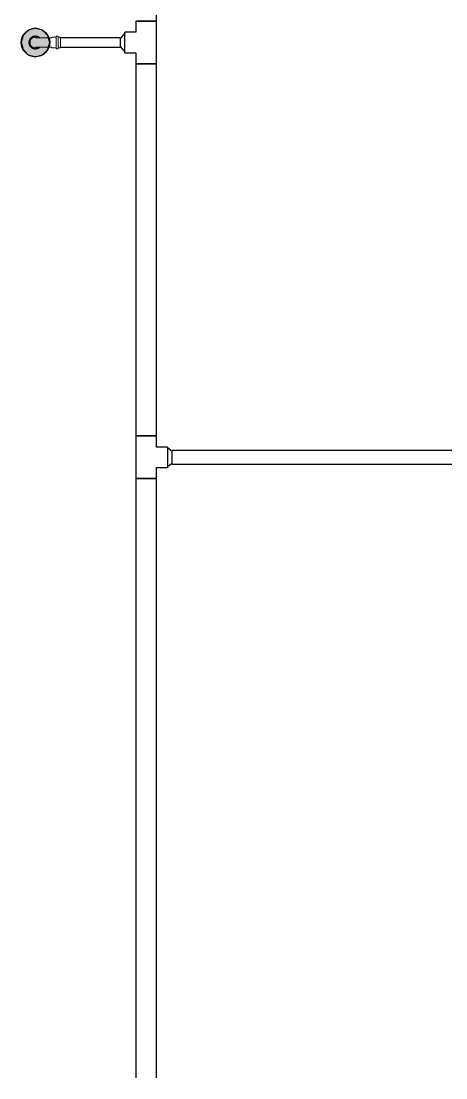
# Model space of a CAD drawing. Header units: inches. Extents: x -3327 to -1, y 8 to 1328.
# Drawn here: x -1898 to -1838.5, y 674.7 to 822.7 of the extents above; entities that cross this region are included whole.
import ezdxf

# ---------------------------------------------------------------- set-up
doc = ezdxf.new("R2010")
doc.units = ezdxf.units.IN
doc.header["$MEASUREMENT"] = 0
doc.layers.add('P-PIPE', color=3, linetype='Continuous', lineweight=9)
doc.layers.add('X - REF - FP', color=7, linetype='Continuous', true_color=0xb90000)

# ---------------------------------------------------------------- blocks, each defined once
blk = doc.blocks.new('Victaulic-VicPress316-Elbow 90-45deg Style P568_P571 - Standard-V2-SECOND LEVEL')
at = {"layer": 'P-PIPE'}
for p, q in [((-3203.81, 730.05), (-3203.81, 729.6)), ((-3203.7, 731.1), (-3203.7, 730.2)), ((-3202.39, 730.21), (-3202.39, 731.1)), ((-3202.28, 729.6), (-3202.28, 730.05)), ((-3203.05, 729.6), (-3203.81, 729.6)), ((-3203.81, 729.31), (-3203.81, 728.97)), ((-3203.05, 729.31), (-3203.81, 729.31)), ((-3203.81, 728.97), (-3203.05, 728.97)), ((-3202.28, 729.6), (-3203.05, 729.6)), ((-3202.28, 729.31), (-3203.05, 729.31)), ((-3203.05, 728.97), (-3202.28, 728.97)), ((-3202.28, 728.97), (-3202.28, 729.31))]:
    blk.add_line(p, q, dxfattribs=at)
at = {"layer": 'P-PIPE', "flags": 128}
for points in [[(-3203.05, 733.4), (-3203.08, 733.4), (-3203.12, 733.4), (-3203.16, 733.4), (-3203.19, 733.39), (-3203.23, 733.38), (-3203.26, 733.38), (-3203.3, 733.37), (-3203.33, 733.36), (-3203.37, 733.34), (-3203.4, 733.33), (-3203.43, 733.32), (-3203.47, 733.3), (-3203.5, 733.28), (-3203.53, 733.26), (-3203.56, 733.24), (-3203.59, 733.22), (-3203.62, 733.2), (-3203.65, 733.18), (-3203.67, 733.15), (-3203.7, 733.13), (-3203.73, 733.1), (-3203.75, 733.07), (-3203.77, 733.04), (-3203.79, 733.01), (-3203.81, 732.98), (-3203.83, 732.95), (-3203.85, 732.92), (-3203.87, 732.89), (-3203.88, 732.85), (-3203.9, 732.82), (-3203.91, 732.79), (-3203.92, 732.75), (-3203.93, 732.72), (-3203.94, 732.68), (-3203.94, 732.65), (-3203.95, 732.61), (-3203.95, 732.57), (-3203.96, 732.54), (-3203.96, 732.5), (-3203.96, 732.46), (-3203.96, 732.43), (-3203.95, 732.39), (-3203.95, 732.35), (-3203.94, 732.32), (-3203.93, 732.28), (-3203.93, 732.25), (-3203.91, 732.21), (-3203.9, 732.18), (-3203.89, 732.14), (-3203.88, 732.11), (-3203.86, 732.08), (-3203.84, 732.05), (-3203.82, 732.01), (-3203.8, 731.98), (-3203.78, 731.95), (-3203.76, 731.92), (-3203.74, 731.9), (-3203.71, 731.87)], [(-3203.05, 733.26), (-3203.08, 733.26), (-3203.11, 733.25), (-3203.14, 733.25), (-3203.17, 733.25), (-3203.2, 733.24), (-3203.23, 733.23), (-3203.26, 733.23), (-3203.29, 733.22), (-3203.32, 733.21), (-3203.34, 733.2), (-3203.37, 733.18), (-3203.4, 733.17), (-3203.43, 733.16), (-3203.45, 733.14), (-3203.48, 733.12), (-3203.5, 733.1), (-3203.53, 733.09), (-3203.55, 733.07), (-3203.57, 733.05), (-3203.6, 733.02), (-3203.62, 733), (-3203.64, 732.98), (-3203.66, 732.95), (-3203.67, 732.93), (-3203.69, 732.9), (-3203.71, 732.88), (-3203.72, 732.85), (-3203.74, 732.82), (-3203.75, 732.8), (-3203.76, 732.77), (-3203.77, 732.74), (-3203.78, 732.71), (-3203.79, 732.68), (-3203.8, 732.65), (-3203.8, 732.62), (-3203.81, 732.59), (-3203.81, 732.56), (-3203.81, 732.53), (-3203.81, 732.5), (-3203.81, 732.47), (-3203.81, 732.44), (-3203.81, 732.41), (-3203.8, 732.38), (-3203.8, 732.35), (-3203.79, 732.32), (-3203.78, 732.29), (-3203.78, 732.26), (-3203.77, 732.23), (-3203.76, 732.2), (-3203.74, 732.17), (-3203.73, 732.14), (-3203.72, 732.12), (-3203.7, 732.1)], [(-3202.39, 731.86), (-3202.37, 731.88), (-3202.34, 731.91), (-3202.32, 731.94), (-3202.3, 731.97), (-3202.28, 732), (-3202.26, 732.03), (-3202.24, 732.06), (-3202.23, 732.09), (-3202.21, 732.13), (-3202.2, 732.16), (-3202.18, 732.19), (-3202.17, 732.23), (-3202.16, 732.26), (-3202.15, 732.3), (-3202.15, 732.33), (-3202.14, 732.37), (-3202.14, 732.41), (-3202.14, 732.44), (-3202.13, 732.48), (-3202.13, 732.52), (-3202.14, 732.55), (-3202.14, 732.59), (-3202.14, 732.63), (-3202.15, 732.66), (-3202.16, 732.7), (-3202.17, 732.73), (-3202.18, 732.77), (-3202.19, 732.8), (-3202.2, 732.84), (-3202.22, 732.87), (-3202.23, 732.9), (-3202.25, 732.93), (-3202.27, 732.97), (-3202.29, 733), (-3202.31, 733.03), (-3202.33, 733.06), (-3202.35, 733.08), (-3202.38, 733.11), (-3202.4, 733.14), (-3202.43, 733.16), (-3202.46, 733.19), (-3202.49, 733.21), (-3202.51, 733.23), (-3202.55, 733.25), (-3202.58, 733.27), (-3202.61, 733.29), (-3202.64, 733.31), (-3202.67, 733.32), (-3202.71, 733.34), (-3202.74, 733.35), (-3202.78, 733.36), (-3202.81, 733.37), (-3202.85, 733.38), (-3202.88, 733.39), (-3202.92, 733.39), (-3202.95, 733.4), (-3202.99, 733.4), (-3203.03, 733.4), (-3203.05, 733.4)], [(-3202.39, 732.1), (-3202.37, 732.13), (-3202.36, 732.16), (-3202.34, 732.18), (-3202.33, 732.21), (-3202.32, 732.24), (-3202.31, 732.27), (-3202.3, 732.3), (-3202.3, 732.33), (-3202.29, 732.36), (-3202.29, 732.39), (-3202.28, 732.42), (-3202.28, 732.45), (-3202.28, 732.48), (-3202.28, 732.51), (-3202.28, 732.54), (-3202.28, 732.57), (-3202.29, 732.6), (-3202.29, 732.63), (-3202.3, 732.66), (-3202.31, 732.69), (-3202.32, 732.72), (-3202.33, 732.75), (-3202.34, 732.78), (-3202.35, 732.81), (-3202.36, 732.84), (-3202.38, 732.86), (-3202.39, 732.89), (-3202.41, 732.92), (-3202.43, 732.94), (-3202.44, 732.97), (-3202.46, 732.99), (-3202.48, 733.01), (-3202.51, 733.03), (-3202.53, 733.06), (-3202.55, 733.08), (-3202.58, 733.09), (-3202.6, 733.11), (-3202.62, 733.13), (-3202.65, 733.15), (-3202.68, 733.16), (-3202.7, 733.18), (-3202.73, 733.19), (-3202.76, 733.2), (-3202.79, 733.21), (-3202.82, 733.22), (-3202.85, 733.23), (-3202.88, 733.24), (-3202.91, 733.24), (-3202.94, 733.25), (-3202.97, 733.25), (-3203, 733.26), (-3203.03, 733.26), (-3203.05, 733.26)], [(-3203.7, 732.49), (-3203.7, 732.49), (-3203.7, 732.49), (-3203.7, 732.48), (-3203.7, 732.47), (-3203.7, 732.46), (-3203.7, 732.45), (-3203.7, 732.44), (-3203.7, 732.42), (-3203.7, 732.4), (-3203.7, 732.38), (-3203.7, 732.36), (-3203.7, 732.33), (-3203.7, 732.31), (-3203.7, 732.28), (-3203.7, 732.25), (-3203.7, 732.21), (-3203.7, 732.18), (-3203.7, 732.14), (-3203.7, 732.11), (-3203.7, 732.07), (-3203.7, 732.03), (-3203.7, 731.98), (-3203.7, 731.94), (-3203.7, 731.9), (-3203.7, 731.85), (-3203.7, 731.8), (-3203.7, 731.75), (-3203.7, 731.7), (-3203.7, 731.65), (-3203.7, 731.6), (-3203.7, 731.55), (-3203.7, 731.5), (-3203.7, 731.44), (-3203.7, 731.39), (-3203.7, 731.33), (-3203.7, 731.28), (-3203.7, 731.22), (-3203.7, 731.17), (-3203.7, 731.11), (-3203.7, 731.1)], [(-3202.39, 731.1), (-3202.39, 731.15), (-3202.39, 731.21), (-3202.39, 731.26), (-3202.39, 731.32), (-3202.39, 731.37), (-3202.39, 731.43), (-3202.39, 731.48), (-3202.39, 731.54), (-3202.39, 731.59), (-3202.39, 731.64), (-3202.39, 731.69), (-3202.39, 731.74), (-3202.39, 731.79), (-3202.39, 731.84), (-3202.39, 731.88), (-3202.39, 731.93), (-3202.39, 731.97), (-3202.39, 732.02), (-3202.39, 732.06), (-3202.39, 732.1), (-3202.39, 732.13), (-3202.39, 732.17), (-3202.39, 732.21), (-3202.39, 732.24), (-3202.39, 732.27), (-3202.39, 732.3), (-3202.39, 732.33), (-3202.39, 732.35), (-3202.39, 732.37), (-3202.39, 732.4), (-3202.39, 732.41), (-3202.39, 732.43), (-3202.39, 732.45), (-3202.39, 732.46), (-3202.39, 732.47), (-3202.39, 732.48), (-3202.39, 732.48), (-3202.39, 732.49), (-3202.39, 732.49), (-3202.39, 732.49)], [(-3203.81, 730.05), (-3203.81, 730.06), (-3203.81, 730.07), (-3203.81, 730.08), (-3203.81, 730.09), (-3203.81, 730.11), (-3203.8, 730.12), (-3203.8, 730.13), (-3203.8, 730.14), (-3203.8, 730.15), (-3203.79, 730.16), (-3203.79, 730.17), (-3203.78, 730.18), (-3203.78, 730.19), (-3203.77, 730.2), (-3203.76, 730.2), (-3203.76, 730.21), (-3203.75, 730.22), (-3203.74, 730.23), (-3203.74, 730.24), (-3203.73, 730.25), (-3203.72, 730.25), (-3203.71, 730.26), (-3203.71, 730.27), (-3203.7, 730.27)], [(-3202.39, 730.27), (-3202.38, 730.26), (-3202.37, 730.26), (-3202.36, 730.25), (-3202.36, 730.24), (-3202.35, 730.23), (-3202.34, 730.22), (-3202.33, 730.22), (-3202.33, 730.21), (-3202.32, 730.2), (-3202.32, 730.19), (-3202.31, 730.18), (-3202.31, 730.17), (-3202.3, 730.16), (-3202.3, 730.15), (-3202.29, 730.14), (-3202.29, 730.13), (-3202.29, 730.12), (-3202.29, 730.11), (-3202.28, 730.1), (-3202.28, 730.09), (-3202.28, 730.07), (-3202.28, 730.06), (-3202.28, 730.05), (-3202.28, 730.05)], [(-3203.81, 729.31), (-3203.82, 729.31), (-3203.82, 729.31), (-3203.83, 729.31), (-3203.84, 729.31), (-3203.84, 729.31), (-3203.85, 729.31), (-3203.85, 729.31), (-3203.86, 729.32), (-3203.86, 729.32), (-3203.87, 729.32), (-3203.87, 729.32), (-3203.88, 729.32), (-3203.88, 729.33), (-3203.89, 729.33), (-3203.89, 729.33), (-3203.9, 729.34), (-3203.9, 729.34), (-3203.91, 729.34), (-3203.91, 729.35), (-3203.92, 729.35), (-3203.92, 729.36), (-3203.92, 729.36), (-3203.93, 729.37), (-3203.93, 729.37), (-3203.93, 729.38), (-3203.94, 729.38), (-3203.94, 729.39), (-3203.94, 729.39), (-3203.95, 729.4), (-3203.95, 729.4), (-3203.95, 729.41), (-3203.95, 729.41), (-3203.95, 729.42), (-3203.95, 729.42), (-3203.96, 729.43), (-3203.96, 729.44), (-3203.96, 729.44), (-3203.96, 729.45), (-3203.96, 729.45), (-3203.96, 729.46), (-3203.96, 729.46), (-3203.96, 729.47), (-3203.96, 729.48), (-3203.96, 729.48), (-3203.95, 729.49), (-3203.95, 729.49), (-3203.95, 729.5), (-3203.95, 729.5), (-3203.95, 729.51), (-3203.94, 729.51), (-3203.94, 729.52), (-3203.94, 729.52), (-3203.94, 729.53), (-3203.93, 729.53), (-3203.93, 729.54), (-3203.93, 729.54), (-3203.92, 729.55), (-3203.92, 729.55), (-3203.92, 729.56), (-3203.91, 729.56), (-3203.91, 729.57), (-3203.9, 729.57), (-3203.9, 729.57), (-3203.89, 729.58), (-3203.89, 729.58), (-3203.88, 729.58), (-3203.88, 729.58), (-3203.87, 729.59), (-3203.87, 729.59), (-3203.86, 729.59), (-3203.86, 729.59), (-3203.85, 729.59), (-3203.84, 729.6), (-3203.84, 729.6), (-3203.83, 729.6), (-3203.83, 729.6), (-3203.82, 729.6), (-3203.82, 729.6), (-3203.81, 729.6)], [(-3203.05, 729.6), (-3203.08, 729.6), (-3203.11, 729.6), (-3203.14, 729.6), (-3203.17, 729.6), (-3203.2, 729.6), (-3203.23, 729.6), (-3203.26, 729.6), (-3203.29, 729.6), (-3203.32, 729.6), (-3203.34, 729.6), (-3203.37, 729.6), (-3203.4, 729.6), (-3203.43, 729.6), (-3203.45, 729.6), (-3203.48, 729.6), (-3203.5, 729.6), (-3203.53, 729.6), (-3203.55, 729.6), (-3203.57, 729.6), (-3203.6, 729.6), (-3203.62, 729.6), (-3203.64, 729.6), (-3203.66, 729.6), (-3203.67, 729.6), (-3203.69, 729.6), (-3203.71, 729.6), (-3203.72, 729.6), (-3203.74, 729.6), (-3203.75, 729.6), (-3203.76, 729.6), (-3203.77, 729.6), (-3203.78, 729.6), (-3203.79, 729.6), (-3203.8, 729.6), (-3203.8, 729.6), (-3203.81, 729.6), (-3203.81, 729.6), (-3203.81, 729.6), (-3203.81, 729.6), (-3203.81, 729.6)], [(-3203.81, 729.6), (-3203.81, 729.6), (-3203.81, 729.6), (-3203.81, 729.6), (-3203.8, 729.6), (-3203.8, 729.6), (-3203.79, 729.6), (-3203.78, 729.6), (-3203.77, 729.6)], [(-3203.77, 729.31), (-3203.78, 729.31), (-3203.79, 729.31), (-3203.8, 729.31), (-3203.8, 729.31), (-3203.81, 729.31), (-3203.81, 729.31), (-3203.81, 729.31), (-3203.81, 729.31), (-3203.81, 729.31)], [(-3203.81, 729.31), (-3203.81, 729.31), (-3203.81, 729.31), (-3203.81, 729.31), (-3203.8, 729.31), (-3203.8, 729.31), (-3203.79, 729.31), (-3203.78, 729.31), (-3203.77, 729.31), (-3203.76, 729.31), (-3203.75, 729.31), (-3203.74, 729.31), (-3203.73, 729.31), (-3203.71, 729.31), (-3203.7, 729.31), (-3203.68, 729.31), (-3203.66, 729.31), (-3203.64, 729.31), (-3203.62, 729.31), (-3203.6, 729.31), (-3203.58, 729.31), (-3203.56, 729.31), (-3203.53, 729.31), (-3203.51, 729.31), (-3203.49, 729.31), (-3203.46, 729.31), (-3203.43, 729.31), (-3203.41, 729.31), (-3203.38, 729.31), (-3203.35, 729.31), (-3203.32, 729.31), (-3203.29, 729.31), (-3203.27, 729.31), (-3203.24, 729.31), (-3203.21, 729.31), (-3203.18, 729.31), (-3203.15, 729.31), (-3203.12, 729.31), (-3203.08, 729.31), (-3203.05, 729.31), (-3203.05, 729.31)], [(-3202.28, 729.6), (-3202.28, 729.6), (-3202.28, 729.6), (-3202.29, 729.6), (-3202.29, 729.6), (-3202.29, 729.6), (-3202.3, 729.6), (-3202.31, 729.6), (-3202.32, 729.6), (-3202.33, 729.6), (-3202.34, 729.6), (-3202.35, 729.6), (-3202.37, 729.6), (-3202.38, 729.6), (-3202.4, 729.6), (-3202.41, 729.6), (-3202.43, 729.6), (-3202.45, 729.6), (-3202.47, 729.6), (-3202.49, 729.6), (-3202.51, 729.6), (-3202.53, 729.6), (-3202.56, 729.6), (-3202.58, 729.6), (-3202.61, 729.6), (-3202.63, 729.6), (-3202.66, 729.6), (-3202.68, 729.6), (-3202.71, 729.6), (-3202.74, 729.6), (-3202.77, 729.6), (-3202.8, 729.6), (-3202.83, 729.6), (-3202.86, 729.6), (-3202.89, 729.6), (-3202.92, 729.6), (-3202.95, 729.6), (-3202.98, 729.6), (-3203.01, 729.6), (-3203.04, 729.6), (-3203.05, 729.6)], [(-3203.05, 729.31), (-3203.02, 729.31), (-3202.98, 729.31), (-3202.95, 729.31), (-3202.92, 729.31), (-3202.89, 729.31), (-3202.86, 729.31), (-3202.83, 729.31), (-3202.8, 729.31), (-3202.78, 729.31), (-3202.75, 729.31), (-3202.72, 729.31), (-3202.69, 729.31), (-3202.67, 729.31), (-3202.64, 729.31), (-3202.61, 729.31), (-3202.59, 729.31), (-3202.56, 729.31), (-3202.54, 729.31), (-3202.52, 729.31), (-3202.5, 729.31), (-3202.48, 729.31), (-3202.46, 729.31), (-3202.44, 729.31), (-3202.42, 729.31), (-3202.4, 729.31), (-3202.39, 729.31), (-3202.37, 729.31), (-3202.36, 729.31), (-3202.34, 729.31), (-3202.33, 729.31), (-3202.32, 729.31), (-3202.31, 729.31), (-3202.3, 729.31), (-3202.3, 729.31), (-3202.29, 729.31), (-3202.29, 729.31), (-3202.28, 729.31), (-3202.28, 729.31), (-3202.28, 729.31), (-3202.28, 729.31)], [(-3202.32, 729.6), (-3202.31, 729.6), (-3202.3, 729.6), (-3202.3, 729.6), (-3202.29, 729.6), (-3202.29, 729.6), (-3202.28, 729.6), (-3202.28, 729.6), (-3202.28, 729.6), (-3202.28, 729.6)], [(-3202.28, 729.31), (-3202.28, 729.31), (-3202.28, 729.31), (-3202.29, 729.31), (-3202.29, 729.31), (-3202.29, 729.31), (-3202.3, 729.31), (-3202.31, 729.31), (-3202.32, 729.31)], [(-3202.28, 729.6), (-3202.27, 729.6), (-3202.27, 729.6), (-3202.26, 729.6), (-3202.26, 729.6), (-3202.25, 729.6), (-3202.24, 729.6), (-3202.24, 729.59), (-3202.23, 729.59), (-3202.23, 729.59), (-3202.22, 729.59), (-3202.22, 729.59), (-3202.21, 729.58), (-3202.21, 729.58), (-3202.2, 729.58), (-3202.2, 729.57), (-3202.19, 729.57), (-3202.19, 729.57), (-3202.18, 729.56), (-3202.18, 729.56), (-3202.18, 729.56), (-3202.17, 729.55), (-3202.17, 729.55), (-3202.16, 729.54), (-3202.16, 729.54), (-3202.16, 729.53), (-3202.15, 729.53), (-3202.15, 729.52), (-3202.15, 729.52), (-3202.15, 729.51), (-3202.14, 729.51), (-3202.14, 729.5), (-3202.14, 729.5), (-3202.14, 729.49), (-3202.14, 729.48), (-3202.14, 729.48), (-3202.14, 729.47), (-3202.13, 729.47), (-3202.13, 729.46), (-3202.13, 729.46), (-3202.13, 729.45), (-3202.13, 729.44), (-3202.13, 729.44), (-3202.14, 729.43), (-3202.14, 729.43), (-3202.14, 729.42), (-3202.14, 729.42), (-3202.14, 729.41), (-3202.14, 729.4), (-3202.14, 729.4), (-3202.15, 729.39), (-3202.15, 729.39), (-3202.15, 729.38), (-3202.16, 729.38), (-3202.16, 729.37), (-3202.16, 729.37), (-3202.17, 729.36), (-3202.17, 729.36), (-3202.17, 729.35), (-3202.18, 729.35), (-3202.18, 729.35), (-3202.19, 729.34), (-3202.19, 729.34), (-3202.19, 729.34), (-3202.2, 729.33), (-3202.2, 729.33), (-3202.21, 729.33), (-3202.21, 729.32), (-3202.22, 729.32), (-3202.23, 729.32), (-3202.23, 729.32), (-3202.24, 729.32), (-3202.24, 729.31), (-3202.25, 729.31), (-3202.25, 729.31), (-3202.26, 729.31), (-3202.26, 729.31), (-3202.27, 729.31), (-3202.28, 729.31), (-3202.28, 729.31)]]:
    blk.add_lwpolyline(points, dxfattribs=at)

msp = doc.modelspace()

# ---------------------------------------------------------------- hatches: boundary and pattern name
at = {"layer": 'X - REF - FP'}
msp.add_hatch(color=256, dxfattribs=at).paths.add_polyline_path([(-1896, 817.74), (-1895, 818.01), (-1894.27, 818.74), (-1894, 819.74), (-1894.27, 820.74), (-1895, 821.47), (-1896, 821.74), (-1897, 821.47), (-1897.73, 820.74), (-1898, 819.74), (-1897.73, 818.74), (-1897, 818.01)], flags=0)
h = msp.add_hatch(color=256, dxfattribs=at)
edge = h.paths.add_edge_path(flags=0)
edge.add_arc((-1896, 819.74), 2, 0, 360)

# ---------------------------------------------------------------- linework, layer by layer
for p, q in [((-1879.06, 822.73), (-1879.06, 848.18)), ((-1897, 821.47), (-1897.73, 820.74)), ((-1896, 821.74), (-1897, 821.47)), ((-1895, 821.47), (-1896, 821.74)), ((-1894.27, 820.74), (-1895, 821.47)), ((-1881.94, 822.73), (-1881.94, 821.18)), ((-1881.22, 822.73), (-1881.94, 822.73)), ((-1881.89, 822.73), (-1881.75, 822.73)), ((-1881.74, 822.73), (-1881.52, 822.73)), ((-1881.52, 822.73), (-1881.22, 822.73)), ((-1881.22, 822.73), (-1880.87, 822.73)), ((-1879.06, 822.73), (-1881.22, 822.73)), ((-1880.87, 822.73), (-1880.13, 822.73)), ((-1880.13, 822.73), (-1879.78, 822.73)), ((-1879.78, 822.73), (-1879.48, 822.73)), ((-1879.48, 822.73), (-1879.26, 822.73)), ((-1879.25, 822.73), (-1879.11, 822.73)), ((-1879.06, 816.75), (-1879.06, 822.73)), ((-1897.73, 820.74), (-1898, 819.74)), ((-1894, 819.74), (-1894.27, 820.74)), ((-1884.15, 820.4), (-1892.48, 820.4)), ((-1883.49, 821.06), (-1884.15, 820.31)), ((-1884.15, 820.4), (-1884.15, 819.09)), ((-1881.94, 821.18), (-1883.49, 821.18)), ((-1883.49, 818.31), (-1883.49, 821.18)), ((-1898, 819.74), (-1897.73, 818.74)), ((-1897.73, 818.74), (-1897, 818.01)), ((-1895, 818.01), (-1894.27, 818.74)), ((-1894.27, 818.74), (-1894, 819.74)), ((-1892.48, 819.09), (-1884.15, 819.09)), ((-1884.15, 819.18), (-1883.49, 818.43)), ((-1897, 818.01), (-1896, 817.74)), ((-1896, 817.74), (-1895, 818.01)), ((-1883.49, 818.31), (-1881.94, 818.31)), ((-1881.94, 818.31), (-1881.94, 816.75)), ((-1881.94, 816.75), (-1881.94, 764.65)), ((-1881.94, 816.75), (-1881.22, 816.75)), ((-1881.75, 816.75), (-1881.89, 816.75)), ((-1881.52, 816.75), (-1881.74, 816.75)), ((-1881.22, 816.75), (-1881.52, 816.75)), ((-1881.22, 816.75), (-1879.06, 816.75)), ((-1880.87, 816.75), (-1881.22, 816.75)), ((-1880.13, 816.75), (-1880.87, 816.75)), ((-1879.78, 816.75), (-1880.13, 816.75)), ((-1879.48, 816.75), (-1879.78, 816.75)), ((-1879.26, 816.75), (-1879.48, 816.75)), ((-1879.11, 816.75), (-1879.25, 816.75)), ((-1879.06, 764.65), (-1879.06, 816.75)), ((-1881.94, 764.65), (-1881.94, 758.66)), ((-1879.78, 764.65), (-1881.94, 764.65)), ((-1881.89, 764.65), (-1881.75, 764.65)), ((-1881.74, 764.65), (-1881.52, 764.65)), ((-1881.52, 764.65), (-1881.22, 764.65)), ((-1881.22, 764.65), (-1880.87, 764.65)), ((-1880.87, 764.65), (-1880.13, 764.65)), ((-1880.13, 764.65), (-1879.78, 764.65)), ((-1879.78, 764.65), (-1879.48, 764.65)), ((-1879.06, 764.65), (-1879.78, 764.65)), ((-1879.48, 764.65), (-1879.26, 764.65)), ((-1879.25, 764.65), (-1879.11, 764.65)), ((-1879.06, 763.09), (-1879.06, 764.65)), ((-1877.51, 763.09), (-1879.06, 763.09)), ((-1877.51, 763.09), (-1877.51, 760.22)), ((-1876.85, 762.47), (-1877.51, 762.97)), ((-1831.11, 762.6), (-1876.85, 762.6)), ((-1876.85, 760.7), (-1876.85, 762.6)), ((-1877.51, 760.34), (-1876.85, 760.84)), ((-1879.06, 758.66), (-1879.06, 760.22)), ((-1879.06, 760.22), (-1877.51, 760.22)), ((-1876.85, 760.7), (-1831.11, 760.7)), ((-1881.94, 758.66), (-1881.94, 674.73)), ((-1881.94, 758.66), (-1879.78, 758.66)), ((-1881.75, 758.66), (-1881.89, 758.66)), ((-1881.52, 758.66), (-1881.74, 758.66)), ((-1881.22, 758.66), (-1881.52, 758.66)), ((-1880.87, 758.66), (-1881.22, 758.66)), ((-1880.13, 758.66), (-1880.87, 758.66)), ((-1879.78, 758.66), (-1880.13, 758.66)), ((-1879.48, 758.66), (-1879.78, 758.66)), ((-1879.78, 758.66), (-1879.06, 758.66)), ((-1879.26, 758.66), (-1879.48, 758.66)), ((-1879.11, 758.66), (-1879.25, 758.66)), ((-1879.06, 674.73), (-1879.06, 758.66))]:
    msp.add_line(p, q, dxfattribs=at)
msp.add_circle((-1896, 819.74), 2, dxfattribs=at)

# ---------------------------------------------------------------- block references
at = {"layer": 'X - REF - FP', "rotation": 90}
msp.add_blockref('Victaulic-VicPress316-Elbow 90-45deg Style P568_P571 - Standard-V2-SECOND LEVEL', (-1163.51, 4022.79), dxfattribs=at)

doc.saveas('drawing.dxf')
